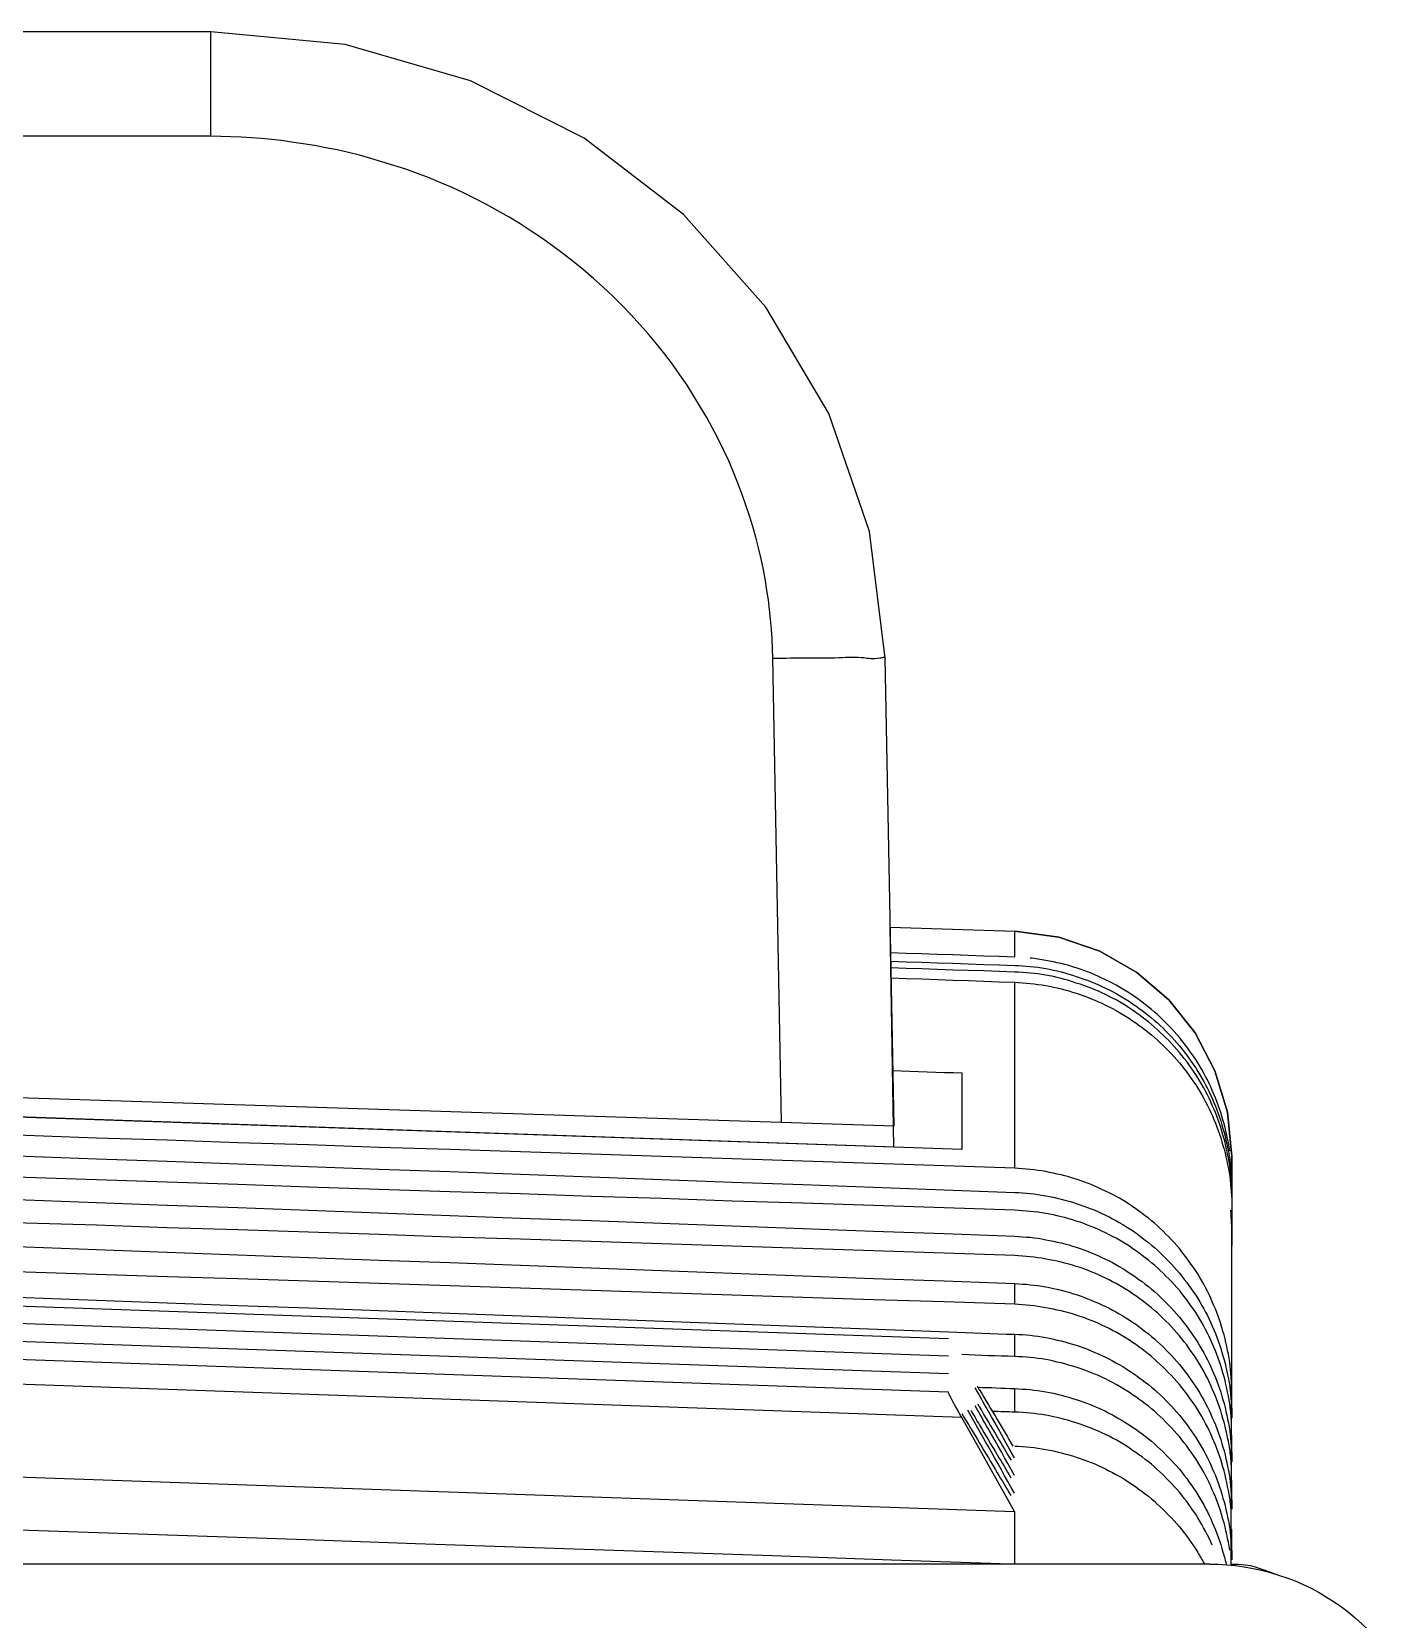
# Model space of a CAD drawing. Header units: metres. Extents: x 0 to 595, y 0 to 842.
# Drawn here: x 222.91 to 236.61, y 739.75 to 755.75 of the extents above; entities that cross this region are included whole.
import ezdxf

# ---------------------------------------------------------------- set-up
doc = ezdxf.new("R2010")
doc.units = ezdxf.units.M
doc.layers.add('SCHEMATICS', color=7, linetype='Continuous')

msp = doc.modelspace()

# ---------------------------------------------------------------- linework, layer by layer
at = {"layer": 'SCHEMATICS', "color": 7}
for p, q in [((224.712, 755.753), (220.812, 755.753)), ((224.712, 755.753), (220.812, 755.753)), ((224.712, 754.699), (224.712, 755.753)), ((224.712, 754.699), (220.812, 754.699)), ((230.465, 744.757), (230.379, 749.437)), ((231.6, 744.722), (231.511, 749.437)), ((231.6, 744.722), (231.511, 749.437)), ((231.599, 744.51), (231.56, 746.726)), ((231.56, 746.726), (232.817, 746.683)), ((231.56, 746.726), (232.817, 746.683)), ((232.817, 746.424), (232.817, 746.683)), ((232.817, 744.294), (232.817, 746.169)), ((213.932, 745.294), (231.6, 744.722)), ((232.283, 745.255), (232.283, 744.484)), ((232.283, 744.484), (213.543, 745.13)), ((213.931, 745.116), (231.599, 744.51)), ((235.005, 744.414), (235.005, 744.155)), ((235.005, 744.155), (235.005, 744.414)), ((235.005, 744.155), (234.996, 740.303)), ((235.005, 741.778), (235.005, 743.838)), ((232.148, 742.575), (214.184, 743.203)), ((232.148, 742.4), (214.184, 743.028)), ((232.817, 742.923), (232.817, 743.132)), ((232.148, 742.22), (214.184, 742.847)), ((232.148, 742.038), (214.184, 742.666)), ((232.817, 742.395), (232.817, 742.621)), ((232.282, 741.781), (214.054, 742.421)), ((232.817, 741.836), (232.817, 742.072)), ((232.815, 740.834), (232.282, 741.781)), ((235.005, 741.333), (235.005, 741.602)), ((213.54, 741.505), (232.815, 740.834)), ((235.005, 740.856), (235.005, 741.148)), ((232.817, 740.303), (232.817, 740.834)), ((235.005, 740.345), (235.005, 740.656)), ((234.779, 740.303), (211.422, 740.303))]:
    msp.add_line(p, q, dxfattribs=at)
for points in [[(231.511, 749.437), (231.353, 750.715), (230.943, 751.903), (230.309, 752.976), (229.478, 753.909), (228.476, 754.679), (227.33, 755.259), (226.066, 755.625), (224.712, 755.753)], [(231.511, 749.437), (231.353, 750.715), (230.943, 751.903), (230.309, 752.976), (229.478, 753.909), (228.476, 754.679), (227.33, 755.259), (226.066, 755.625), (224.712, 755.753)], [(225.527, 754.641), (225.425, 754.655), (225.324, 754.667), (225.222, 754.676), (225.12, 754.685), (225.018, 754.691), (224.916, 754.695), (224.814, 754.698), (224.712, 754.699)], [(226.437, 754.443), (226.325, 754.476), (226.212, 754.507), (226.099, 754.535), (225.986, 754.561), (225.872, 754.584), (225.758, 754.605), (225.643, 754.624), (225.527, 754.641)], [(227.374, 754.072), (227.261, 754.128), (227.146, 754.181), (227.03, 754.231), (226.913, 754.279), (226.795, 754.324), (226.677, 754.366), (226.557, 754.406), (226.437, 754.443)], [(228.262, 753.517), (228.157, 753.595), (228.051, 753.671), (227.942, 753.744), (227.832, 753.815), (227.72, 753.883), (227.606, 753.949), (227.491, 754.012), (227.374, 754.072)], [(229.039, 752.801), (228.95, 752.898), (228.859, 752.993), (228.765, 753.086), (228.669, 753.177), (228.571, 753.265), (228.47, 753.351), (228.367, 753.435), (228.262, 753.517)], [(229.65, 751.969), (229.583, 752.079), (229.513, 752.188), (229.441, 752.295), (229.366, 752.4), (229.288, 752.503), (229.208, 752.604), (229.125, 752.704), (229.039, 752.801)], [(230.07, 751.087), (230.027, 751.201), (229.981, 751.314), (229.933, 751.426), (229.882, 751.537), (229.828, 751.647), (229.771, 751.755), (229.712, 751.863), (229.65, 751.969)], [(230.303, 750.218), (230.283, 750.328), (230.259, 750.438), (230.234, 750.548), (230.206, 750.657), (230.175, 750.765), (230.142, 750.873), (230.107, 750.98), (230.07, 751.087)], [(230.379, 749.437), (230.376, 749.535), (230.372, 749.633), (230.365, 749.731), (230.356, 749.829), (230.346, 749.927), (230.333, 750.024), (230.319, 750.121), (230.303, 750.218)], [(230.379, 749.437), (230.423, 749.437), (230.467, 749.438), (230.511, 749.438), (230.555, 749.439), (230.599, 749.44), (230.643, 749.44), (230.686, 749.441), (230.729, 749.441)], [(230.729, 749.441), (230.768, 749.441), (230.807, 749.441), (230.846, 749.441), (230.886, 749.441), (230.925, 749.442), (230.964, 749.442), (231.004, 749.442), (231.045, 749.443)], [(231.045, 749.443), (231.077, 749.444), (231.11, 749.446), (231.143, 749.447), (231.175, 749.448), (231.207, 749.448), (231.237, 749.447), (231.267, 749.445), (231.295, 749.443)], [(231.295, 749.443), (231.313, 749.441), (231.33, 749.438), (231.348, 749.436), (231.366, 749.434), (231.385, 749.433), (231.407, 749.434), (231.43, 749.436), (231.457, 749.441)], [(231.457, 749.441), (231.467, 749.442), (231.476, 749.444), (231.485, 749.445), (231.493, 749.446), (231.501, 749.446), (231.506, 749.444), (231.51, 749.442), (231.511, 749.437)], [(232.817, 746.683), (233.262, 746.623), (233.674, 746.482), (234.046, 746.269), (234.369, 745.991), (234.635, 745.658), (234.835, 745.278), (234.961, 744.861), (235.005, 744.414)], [(235.005, 744.414), (234.961, 744.861), (234.835, 745.278), (234.635, 745.658), (234.369, 745.991), (234.046, 746.269), (233.674, 746.482), (233.262, 746.623), (232.817, 746.683)], [(232.817, 746.424), (232.661, 746.429), (232.504, 746.434), (232.348, 746.44), (232.191, 746.445), (232.034, 746.45), (231.877, 746.456), (231.721, 746.461), (231.564, 746.466)], [(231.566, 746.382), (231.722, 746.377), (231.878, 746.372), (232.035, 746.367), (232.191, 746.361), (232.348, 746.356), (232.504, 746.35), (232.661, 746.345), (232.817, 746.339)], [(233.129, 746.389), (233.109, 746.393), (233.09, 746.396), (233.07, 746.4), (233.051, 746.403), (233.031, 746.406), (233.012, 746.409), (232.992, 746.411), (232.973, 746.412)], [(233.437, 746.314), (233.399, 746.326), (233.361, 746.338), (233.323, 746.348), (233.285, 746.358), (233.246, 746.367), (233.207, 746.375), (233.168, 746.383), (233.129, 746.389)], [(232.817, 746.271), (232.661, 746.277), (232.505, 746.283), (232.348, 746.288), (232.192, 746.293), (232.036, 746.298), (231.88, 746.304), (231.723, 746.309), (231.566, 746.314)], [(231.569, 746.213), (231.725, 746.208), (231.881, 746.203), (232.037, 746.197), (232.193, 746.192), (232.349, 746.187), (232.505, 746.181), (232.661, 746.175), (232.817, 746.169)], [(232.817, 746.339), (232.856, 746.338), (232.895, 746.335), (232.934, 746.333), (232.973, 746.329), (233.012, 746.325), (233.051, 746.32), (233.09, 746.314), (233.129, 746.308)], [(233.129, 746.242), (233.09, 746.248), (233.051, 746.253), (233.012, 746.258), (232.973, 746.262), (232.934, 746.265), (232.895, 746.268), (232.856, 746.27), (232.817, 746.271)], [(233.129, 746.308), (233.168, 746.3), (233.207, 746.292), (233.246, 746.283), (233.285, 746.273), (233.323, 746.263), (233.361, 746.252), (233.399, 746.241), (233.437, 746.228)], [(233.437, 746.162), (233.399, 746.174), (233.361, 746.186), (233.323, 746.197), (233.285, 746.207), (233.246, 746.217), (233.207, 746.226), (233.168, 746.234), (233.129, 746.242)], [(233.732, 746.195), (233.696, 746.212), (233.66, 746.229), (233.623, 746.245), (233.587, 746.26), (233.55, 746.274), (233.513, 746.288), (233.475, 746.301), (233.437, 746.314)], [(233.437, 746.228), (233.475, 746.215), (233.513, 746.202), (233.55, 746.189), (233.587, 746.175), (233.623, 746.16), (233.66, 746.144), (233.696, 746.128), (233.732, 746.111)], [(232.817, 746.169), (232.856, 746.167), (232.895, 746.164), (232.934, 746.161), (232.973, 746.157), (233.012, 746.152), (233.051, 746.148), (233.09, 746.142), (233.129, 746.137)], [(233.129, 746.137), (233.168, 746.129), (233.207, 746.121), (233.246, 746.112), (233.285, 746.103), (233.323, 746.093), (233.361, 746.082), (233.399, 746.071), (233.437, 746.06)], [(233.732, 746.045), (233.696, 746.062), (233.66, 746.078), (233.623, 746.094), (233.587, 746.109), (233.55, 746.123), (233.513, 746.137), (233.475, 746.15), (233.437, 746.162)], [(233.437, 746.06), (233.475, 746.047), (233.513, 746.033), (233.55, 746.019), (233.587, 746.004), (233.623, 745.989), (233.66, 745.973), (233.696, 745.957), (233.732, 745.94)], [(234.005, 746.038), (233.972, 746.06), (233.939, 746.081), (233.906, 746.101), (233.872, 746.121), (233.838, 746.14), (233.803, 746.159), (233.768, 746.177), (233.732, 746.195)], [(233.732, 746.111), (233.768, 746.093), (233.803, 746.075), (233.838, 746.056), (233.872, 746.037), (233.905, 746.017), (233.939, 745.996), (233.972, 745.975), (234.004, 745.953)], [(234.005, 745.887), (233.972, 745.909), (233.939, 745.931), (233.906, 745.951), (233.872, 745.971), (233.838, 745.991), (233.803, 746.009), (233.768, 746.027), (233.732, 746.045)], [(233.732, 745.94), (233.768, 745.922), (233.803, 745.904), (233.838, 745.885), (233.872, 745.866), (233.905, 745.846), (233.939, 745.825), (233.972, 745.803), (234.004, 745.781)], [(234.004, 745.953), (234.037, 745.931), (234.069, 745.908), (234.101, 745.884), (234.133, 745.86), (234.164, 745.835), (234.195, 745.811), (234.226, 745.785), (234.256, 745.76)], [(234.256, 745.843), (234.226, 745.869), (234.195, 745.895), (234.164, 745.92), (234.133, 745.945), (234.102, 745.969), (234.07, 745.992), (234.037, 746.015), (234.005, 746.038)], [(234.256, 745.69), (234.226, 745.717), (234.195, 745.743), (234.164, 745.769), (234.133, 745.794), (234.102, 745.818), (234.07, 745.842), (234.037, 745.865), (234.005, 745.887)], [(234.004, 745.781), (234.037, 745.759), (234.069, 745.737), (234.101, 745.713), (234.133, 745.689), (234.164, 745.664), (234.195, 745.638), (234.226, 745.612), (234.256, 745.585)], [(234.476, 745.614), (234.45, 745.644), (234.423, 745.673), (234.396, 745.702), (234.369, 745.731), (234.341, 745.76), (234.313, 745.788), (234.284, 745.816), (234.256, 745.843)], [(234.256, 745.76), (234.284, 745.733), (234.313, 745.705), (234.341, 745.676), (234.369, 745.647), (234.396, 745.618), (234.423, 745.588), (234.45, 745.559), (234.476, 745.53)], [(234.476, 745.46), (234.45, 745.491), (234.423, 745.522), (234.396, 745.552), (234.369, 745.581), (234.341, 745.609), (234.313, 745.636), (234.284, 745.664), (234.256, 745.69)], [(234.256, 745.585), (234.284, 745.559), (234.313, 745.532), (234.341, 745.504), (234.369, 745.476), (234.396, 745.447), (234.423, 745.417), (234.45, 745.387), (234.476, 745.356)], [(234.662, 745.356), (234.641, 745.39), (234.619, 745.423), (234.596, 745.456), (234.573, 745.488), (234.55, 745.52), (234.525, 745.552), (234.501, 745.583), (234.476, 745.614)], [(234.476, 745.53), (234.501, 745.498), (234.525, 745.467), (234.55, 745.435), (234.573, 745.403), (234.596, 745.37), (234.619, 745.338), (234.641, 745.305), (234.662, 745.271)], [(234.662, 745.205), (234.641, 745.24), (234.619, 745.273), (234.596, 745.306), (234.573, 745.339), (234.55, 745.37), (234.525, 745.401), (234.501, 745.431), (234.476, 745.46)], [(231.584, 745.279), (231.672, 745.276), (231.76, 745.273), (231.847, 745.27), (231.935, 745.267), (232.022, 745.264), (232.109, 745.261), (232.196, 745.258), (232.283, 745.255)], [(234.476, 745.356), (234.501, 745.326), (234.525, 745.295), (234.55, 745.264), (234.573, 745.232), (234.596, 745.2), (234.619, 745.167), (234.641, 745.134), (234.662, 745.101)], [(234.808, 745.078), (234.793, 745.114), (234.776, 745.149), (234.759, 745.185), (234.741, 745.22), (234.722, 745.254), (234.702, 745.289), (234.682, 745.322), (234.662, 745.356)], [(234.662, 745.271), (234.682, 745.237), (234.702, 745.203), (234.722, 745.169), (234.741, 745.134), (234.759, 745.099), (234.776, 745.064), (234.793, 745.028), (234.809, 744.992)], [(234.808, 744.928), (234.793, 744.964), (234.776, 745), (234.759, 745.035), (234.741, 745.07), (234.722, 745.104), (234.702, 745.138), (234.682, 745.172), (234.662, 745.205)], [(234.662, 745.101), (234.682, 745.067), (234.702, 745.033), (234.722, 744.998), (234.741, 744.963), (234.759, 744.928), (234.776, 744.893), (234.793, 744.857), (234.809, 744.822)], [(234.916, 744.782), (234.905, 744.819), (234.894, 744.857), (234.881, 744.894), (234.868, 744.931), (234.854, 744.968), (234.839, 745.005), (234.824, 745.042), (234.808, 745.078)], [(234.916, 744.63), (234.905, 744.668), (234.894, 744.706), (234.881, 744.744), (234.868, 744.781), (234.854, 744.818), (234.839, 744.855), (234.824, 744.892), (234.808, 744.928)], [(234.809, 744.992), (234.825, 744.956), (234.84, 744.919), (234.854, 744.883), (234.868, 744.846), (234.881, 744.808), (234.894, 744.771), (234.905, 744.732), (234.916, 744.694)], [(234.809, 744.822), (234.825, 744.786), (234.84, 744.749), (234.854, 744.712), (234.868, 744.675), (234.881, 744.637), (234.894, 744.6), (234.905, 744.562), (234.916, 744.525)], [(234.984, 744.471), (234.978, 744.51), (234.971, 744.549), (234.963, 744.588), (234.955, 744.627), (234.946, 744.666), (234.937, 744.705), (234.927, 744.743), (234.916, 744.782)], [(227.123, 744.482), (226.41, 744.505), (225.698, 744.529), (224.985, 744.552), (224.273, 744.576), (223.561, 744.599), (222.849, 744.623), (222.137, 744.647), (221.425, 744.671)], [(234.916, 744.694), (234.927, 744.656), (234.937, 744.618), (234.946, 744.579), (234.955, 744.541), (234.963, 744.502), (234.971, 744.463), (234.978, 744.424), (234.984, 744.385)], [(234.984, 744.319), (234.978, 744.358), (234.971, 744.398), (234.963, 744.437), (234.955, 744.476), (234.946, 744.515), (234.937, 744.554), (234.927, 744.592), (234.916, 744.63)], [(221.425, 744.469), (222.137, 744.443), (222.849, 744.416), (223.561, 744.39), (224.273, 744.364), (224.985, 744.338), (225.698, 744.312), (226.41, 744.286), (227.123, 744.26)], [(232.817, 744.294), (232.105, 744.317), (231.393, 744.341), (230.681, 744.364), (229.969, 744.388), (229.257, 744.412), (228.546, 744.435), (227.834, 744.459), (227.123, 744.482)], [(234.916, 744.525), (234.927, 744.486), (234.937, 744.447), (234.946, 744.408), (234.955, 744.369), (234.963, 744.33), (234.971, 744.29), (234.978, 744.251), (234.984, 744.212)], [(233.129, 744.26), (233.09, 744.267), (233.051, 744.272), (233.012, 744.277), (232.973, 744.282), (232.934, 744.285), (232.895, 744.288), (232.856, 744.291), (232.817, 744.294)], [(234.984, 744.385), (234.989, 744.345), (234.993, 744.306), (234.996, 744.266), (234.999, 744.227), (235.002, 744.187), (235.004, 744.148), (235.005, 744.108), (235.005, 744.069)], [(235.004, 744.069), (235.003, 744.101), (235.002, 744.132), (235, 744.164), (234.998, 744.195), (234.995, 744.226), (234.992, 744.257), (234.988, 744.288), (234.984, 744.319)], [(227.123, 744.058), (226.41, 744.081), (225.698, 744.105), (224.985, 744.129), (224.273, 744.153), (223.561, 744.176), (222.849, 744.2), (222.137, 744.224), (221.425, 744.247)], [(227.123, 744.26), (227.834, 744.233), (228.546, 744.207), (229.257, 744.181), (229.969, 744.155), (230.681, 744.129), (231.393, 744.103), (232.105, 744.077), (232.817, 744.051)], [(233.437, 744.183), (233.399, 744.195), (233.361, 744.206), (233.323, 744.217), (233.285, 744.227), (233.246, 744.236), (233.207, 744.245), (233.168, 744.253), (233.129, 744.26)], [(233.732, 744.064), (233.696, 744.081), (233.66, 744.098), (233.623, 744.114), (233.587, 744.13), (233.55, 744.144), (233.513, 744.158), (233.475, 744.171), (233.437, 744.183)], [(234.984, 744.212), (234.989, 744.174), (234.993, 744.135), (234.996, 744.096), (234.999, 744.057), (235.002, 744.018), (235.004, 743.979), (235.005, 743.939), (235.005, 743.899)], [(221.425, 744.027), (222.137, 744.001), (222.849, 743.975), (223.561, 743.949), (224.273, 743.923), (224.985, 743.897), (225.698, 743.871), (226.41, 743.845), (227.123, 743.819)], [(232.817, 743.87), (232.105, 743.894), (231.393, 743.917), (230.681, 743.941), (229.969, 743.964), (229.257, 743.988), (228.546, 744.011), (227.834, 744.035), (227.123, 744.058)], [(232.817, 744.051), (232.856, 744.05), (232.895, 744.048), (232.934, 744.044), (232.973, 744.04), (233.012, 744.036), (233.051, 744.03), (233.09, 744.024), (233.129, 744.017)], [(233.129, 744.017), (233.168, 744.01), (233.207, 744.002), (233.246, 743.993), (233.285, 743.984), (233.323, 743.974), (233.361, 743.963), (233.399, 743.951), (233.437, 743.939)], [(234.004, 743.908), (233.972, 743.93), (233.939, 743.951), (233.905, 743.971), (233.872, 743.991), (233.838, 744.01), (233.803, 744.029), (233.768, 744.047), (233.732, 744.064)], [(227.123, 743.819), (227.834, 743.792), (228.546, 743.766), (229.257, 743.74), (229.969, 743.714), (230.681, 743.687), (231.393, 743.661), (232.105, 743.635), (232.817, 743.608)], [(233.129, 743.838), (233.09, 743.844), (233.051, 743.85), (233.012, 743.855), (232.973, 743.859), (232.934, 743.863), (232.895, 743.866), (232.856, 743.868), (232.817, 743.87)], [(233.437, 743.762), (233.399, 743.774), (233.361, 743.785), (233.323, 743.796), (233.285, 743.805), (233.246, 743.814), (233.207, 743.823), (233.168, 743.831), (233.129, 743.838)], [(233.437, 743.939), (233.475, 743.926), (233.513, 743.913), (233.55, 743.899), (233.587, 743.885), (233.623, 743.87), (233.66, 743.854), (233.696, 743.838), (233.732, 743.821)], [(233.732, 743.821), (233.767, 743.803), (233.802, 743.785), (233.836, 743.766), (233.871, 743.747), (233.905, 743.727), (233.938, 743.707), (233.971, 743.686), (234.004, 743.665)], [(234.256, 743.714), (234.226, 743.74), (234.195, 743.765), (234.164, 743.79), (234.133, 743.815), (234.101, 743.839), (234.069, 743.862), (234.037, 743.885), (234.004, 743.908)], [(235.003, 743.752), (235.002, 743.767), (235.001, 743.782), (235, 743.797), (234.999, 743.813), (234.998, 743.828), (234.997, 743.843), (234.996, 743.858), (234.995, 743.873)], [(227.123, 743.601), (226.41, 743.625), (225.698, 743.649), (224.985, 743.672), (224.273, 743.695), (223.561, 743.719), (222.849, 743.742), (222.137, 743.765), (221.425, 743.789)], [(233.732, 743.642), (233.696, 743.66), (233.66, 743.676), (233.623, 743.692), (233.587, 743.707), (233.55, 743.722), (233.513, 743.736), (233.475, 743.749), (233.437, 743.762)], [(234.004, 743.486), (233.972, 743.508), (233.939, 743.529), (233.905, 743.549), (233.872, 743.569), (233.838, 743.588), (233.803, 743.606), (233.768, 743.624), (233.732, 743.642)], [(234.004, 743.665), (234.037, 743.642), (234.069, 743.618), (234.101, 743.594), (234.133, 743.57), (234.164, 743.545), (234.195, 743.52), (234.226, 743.494), (234.256, 743.468)], [(234.476, 743.484), (234.45, 743.514), (234.423, 743.544), (234.396, 743.573), (234.369, 743.602), (234.341, 743.631), (234.313, 743.659), (234.284, 743.687), (234.256, 743.714)], [(235.005, 743.635), (235.005, 743.65), (235.005, 743.664), (235.005, 743.679), (235.004, 743.694), (235.004, 743.709), (235.004, 743.723), (235.003, 743.738), (235.003, 743.752)], [(221.425, 743.554), (222.137, 743.527), (222.849, 743.501), (223.561, 743.474), (224.273, 743.448), (224.985, 743.422), (225.698, 743.395), (226.41, 743.369), (227.123, 743.343)], [(232.817, 743.413), (232.105, 743.437), (231.393, 743.46), (230.681, 743.484), (229.969, 743.507), (229.257, 743.531), (228.546, 743.554), (227.834, 743.578), (227.123, 743.601)], [(232.817, 743.608), (232.856, 743.607), (232.895, 743.604), (232.934, 743.601), (232.973, 743.598), (233.012, 743.593), (233.051, 743.588), (233.09, 743.581), (233.129, 743.574)], [(233.129, 743.574), (233.168, 743.567), (233.207, 743.559), (233.246, 743.55), (233.284, 743.541), (233.323, 743.531), (233.361, 743.521), (233.399, 743.51), (233.437, 743.498)], [(233.437, 743.498), (233.475, 743.485), (233.513, 743.471), (233.55, 743.457), (233.587, 743.442), (233.623, 743.427), (233.66, 743.411), (233.696, 743.395), (233.732, 743.378)], [(234.256, 743.29), (234.226, 743.316), (234.195, 743.342), (234.164, 743.367), (234.133, 743.392), (234.101, 743.416), (234.069, 743.44), (234.037, 743.463), (234.004, 743.486)], [(234.662, 743.228), (234.641, 743.261), (234.619, 743.293), (234.596, 743.325), (234.573, 743.358), (234.55, 743.389), (234.525, 743.421), (234.501, 743.453), (234.476, 743.484)], [(227.123, 743.343), (227.834, 743.317), (228.546, 743.291), (229.257, 743.264), (229.969, 743.238), (230.681, 743.211), (231.393, 743.184), (232.105, 743.158), (232.817, 743.132)], [(233.129, 743.378), (233.09, 743.386), (233.051, 743.392), (233.012, 743.397), (232.973, 743.402), (232.934, 743.406), (232.895, 743.409), (232.856, 743.411), (232.817, 743.413)], [(233.437, 743.304), (233.399, 743.316), (233.361, 743.327), (233.323, 743.337), (233.285, 743.347), (233.246, 743.356), (233.207, 743.364), (233.168, 743.371), (233.129, 743.378)], [(233.732, 743.378), (233.767, 743.361), (233.802, 743.343), (233.836, 743.324), (233.871, 743.305), (233.905, 743.284), (233.938, 743.263), (233.971, 743.241), (234.004, 743.218)], [(234.256, 743.468), (234.284, 743.44), (234.313, 743.412), (234.341, 743.384), (234.369, 743.355), (234.396, 743.326), (234.423, 743.297), (234.45, 743.267), (234.476, 743.237)], [(227.123, 743.11), (226.41, 743.132), (225.698, 743.155), (224.985, 743.178), (224.273, 743.201), (223.561, 743.224), (222.849, 743.248), (222.137, 743.271), (221.425, 743.295)], [(233.732, 743.185), (233.696, 743.202), (233.66, 743.219), (233.623, 743.235), (233.587, 743.251), (233.55, 743.266), (233.513, 743.279), (233.475, 743.292), (233.437, 743.304)], [(234.004, 743.029), (233.972, 743.051), (233.939, 743.072), (233.905, 743.092), (233.872, 743.112), (233.838, 743.131), (233.803, 743.15), (233.768, 743.168), (233.732, 743.185)], [(234.004, 743.218), (234.037, 743.196), (234.069, 743.174), (234.101, 743.151), (234.133, 743.126), (234.164, 743.102), (234.195, 743.076), (234.226, 743.051), (234.256, 743.025)], [(234.476, 743.064), (234.45, 743.093), (234.423, 743.122), (234.396, 743.151), (234.369, 743.179), (234.341, 743.207), (234.313, 743.235), (234.284, 743.263), (234.256, 743.29)], [(234.476, 743.237), (234.501, 743.206), (234.525, 743.174), (234.55, 743.143), (234.573, 743.111), (234.596, 743.079), (234.619, 743.046), (234.641, 743.013), (234.662, 742.98)], [(234.808, 742.948), (234.793, 742.984), (234.776, 743.02), (234.759, 743.055), (234.741, 743.091), (234.722, 743.126), (234.702, 743.16), (234.682, 743.194), (234.662, 743.228)], [(221.425, 743.042), (222.137, 743.016), (222.849, 742.991), (223.561, 742.964), (224.273, 742.938), (224.985, 742.912), (225.698, 742.886), (226.41, 742.859), (227.123, 742.833)], [(232.817, 742.923), (232.105, 742.946), (231.393, 742.969), (230.681, 742.992), (229.969, 743.016), (229.257, 743.039), (228.546, 743.063), (227.834, 743.086), (227.123, 743.11)], [(232.817, 743.132), (232.856, 743.13), (232.895, 743.127), (232.934, 743.124), (232.973, 743.12), (233.012, 743.116), (233.051, 743.111), (233.09, 743.105), (233.129, 743.098)], [(233.129, 743.098), (233.168, 743.091), (233.207, 743.083), (233.246, 743.074), (233.284, 743.065), (233.323, 743.055), (233.361, 743.044), (233.399, 743.033), (233.437, 743.021)], [(233.437, 743.021), (233.475, 743.008), (233.513, 742.994), (233.55, 742.979), (233.587, 742.964), (233.623, 742.949), (233.66, 742.933), (233.696, 742.917), (233.732, 742.9)], [(234.256, 742.835), (234.226, 742.861), (234.195, 742.887), (234.164, 742.912), (234.133, 742.937), (234.101, 742.961), (234.069, 742.985), (234.037, 743.007), (234.004, 743.029)], [(234.256, 743.025), (234.284, 742.997), (234.313, 742.969), (234.341, 742.941), (234.369, 742.912), (234.396, 742.883), (234.423, 742.853), (234.45, 742.823), (234.476, 742.792)], [(234.662, 742.806), (234.641, 742.839), (234.619, 742.872), (234.596, 742.905), (234.573, 742.937), (234.55, 742.969), (234.525, 743.001), (234.501, 743.032), (234.476, 743.064)], [(233.129, 742.888), (233.09, 742.894), (233.051, 742.9), (233.012, 742.906), (232.973, 742.91), (232.934, 742.914), (232.895, 742.918), (232.856, 742.921), (232.817, 742.923)], [(233.437, 742.813), (233.399, 742.825), (233.361, 742.837), (233.323, 742.847), (233.285, 742.857), (233.246, 742.865), (233.207, 742.873), (233.168, 742.881), (233.129, 742.888)], [(233.732, 742.9), (233.767, 742.883), (233.802, 742.865), (233.836, 742.846), (233.871, 742.827), (233.905, 742.807), (233.938, 742.786), (233.971, 742.765), (234.004, 742.744)], [(234.662, 742.98), (234.682, 742.946), (234.702, 742.912), (234.722, 742.878), (234.741, 742.843), (234.759, 742.808), (234.776, 742.773), (234.793, 742.737), (234.808, 742.701)], [(234.916, 742.652), (234.905, 742.69), (234.894, 742.727), (234.881, 742.765), (234.868, 742.802), (234.854, 742.839), (234.839, 742.876), (234.824, 742.912), (234.808, 742.948)], [(227.123, 742.833), (227.751, 742.81), (228.379, 742.786), (229.007, 742.763), (229.635, 742.74), (230.263, 742.716), (230.892, 742.693), (231.52, 742.669), (232.149, 742.646)], [(233.732, 742.695), (233.696, 742.712), (233.66, 742.729), (233.623, 742.745), (233.587, 742.76), (233.55, 742.774), (233.513, 742.788), (233.475, 742.801), (233.437, 742.813)], [(234.004, 742.539), (233.972, 742.56), (233.939, 742.581), (233.905, 742.602), (233.872, 742.622), (233.838, 742.641), (233.803, 742.66), (233.768, 742.678), (233.732, 742.695)], [(234.004, 742.744), (234.037, 742.721), (234.069, 742.697), (234.101, 742.673), (234.133, 742.649), (234.164, 742.624), (234.194, 742.599), (234.224, 742.574), (234.254, 742.548)], [(234.476, 742.605), (234.45, 742.636), (234.423, 742.666), (234.396, 742.695), (234.369, 742.724), (234.341, 742.753), (234.313, 742.781), (234.284, 742.808), (234.256, 742.835)], [(234.476, 742.792), (234.501, 742.762), (234.525, 742.731), (234.55, 742.699), (234.573, 742.667), (234.596, 742.635), (234.619, 742.602), (234.641, 742.569), (234.662, 742.536)], [(234.808, 742.526), (234.793, 742.562), (234.776, 742.598), (234.759, 742.633), (234.741, 742.669), (234.722, 742.703), (234.702, 742.738), (234.682, 742.772), (234.662, 742.806)], [(234.808, 742.701), (234.824, 742.664), (234.839, 742.627), (234.854, 742.59), (234.868, 742.553), (234.881, 742.516), (234.894, 742.478), (234.905, 742.44), (234.916, 742.402)], [(232.149, 742.646), (232.233, 742.643), (232.317, 742.639), (232.4, 742.636), (232.484, 742.632), (232.567, 742.629), (232.65, 742.626), (232.734, 742.623), (232.817, 742.621)], [(232.817, 742.621), (232.856, 742.619), (232.895, 742.617), (232.934, 742.613), (232.973, 742.61), (233.012, 742.605), (233.051, 742.6), (233.09, 742.595), (233.129, 742.589)], [(233.129, 742.589), (233.168, 742.58), (233.207, 742.571), (233.246, 742.562), (233.284, 742.553), (233.323, 742.543), (233.361, 742.532), (233.399, 742.521), (233.437, 742.509)], [(234.254, 742.344), (234.224, 742.37), (234.194, 742.396), (234.164, 742.421), (234.133, 742.445), (234.101, 742.469), (234.069, 742.493), (234.037, 742.516), (234.004, 742.539)], [(234.254, 742.548), (234.283, 742.521), (234.312, 742.493), (234.34, 742.465), (234.368, 742.436), (234.396, 742.407), (234.423, 742.377), (234.45, 742.347), (234.476, 742.317)], [(234.662, 742.349), (234.641, 742.382), (234.619, 742.415), (234.596, 742.448), (234.573, 742.481), (234.55, 742.513), (234.525, 742.544), (234.501, 742.575), (234.476, 742.605)], [(234.662, 742.536), (234.682, 742.502), (234.702, 742.468), (234.722, 742.433), (234.741, 742.398), (234.759, 742.363), (234.776, 742.328), (234.793, 742.293), (234.808, 742.257)], [(234.916, 742.231), (234.905, 742.268), (234.894, 742.306), (234.881, 742.343), (234.868, 742.38), (234.854, 742.417), (234.839, 742.454), (234.824, 742.49), (234.808, 742.526)], [(234.984, 742.339), (234.978, 742.379), (234.971, 742.419), (234.963, 742.458), (234.955, 742.497), (234.946, 742.536), (234.937, 742.575), (234.927, 742.613), (234.916, 742.652)], [(232.817, 742.395), (232.75, 742.398), (232.684, 742.4), (232.617, 742.402), (232.551, 742.404), (232.484, 742.407), (232.418, 742.409), (232.351, 742.412), (232.285, 742.415)], [(233.129, 742.365), (233.09, 742.371), (233.051, 742.377), (233.012, 742.382), (232.973, 742.386), (232.934, 742.39), (232.895, 742.392), (232.856, 742.394), (232.817, 742.395)], [(233.437, 742.288), (233.399, 742.299), (233.361, 742.31), (233.323, 742.321), (233.285, 742.331), (233.246, 742.34), (233.207, 742.349), (233.168, 742.358), (233.129, 742.365)], [(233.437, 742.509), (233.475, 742.496), (233.513, 742.483), (233.55, 742.469), (233.587, 742.454), (233.623, 742.438), (233.659, 742.423), (233.695, 742.406), (233.73, 742.389)], [(233.73, 742.389), (233.766, 742.371), (233.801, 742.353), (233.836, 742.334), (233.87, 742.315), (233.905, 742.295), (233.938, 742.274), (233.971, 742.253), (234.004, 742.231)], [(234.916, 742.402), (234.927, 742.363), (234.937, 742.325), (234.946, 742.287), (234.955, 742.248), (234.963, 742.21), (234.971, 742.171), (234.978, 742.132), (234.984, 742.092)], [(233.732, 742.17), (233.696, 742.187), (233.66, 742.203), (233.623, 742.218), (233.587, 742.233), (233.55, 742.248), (233.513, 742.262), (233.475, 742.275), (233.437, 742.288)], [(234.004, 742.231), (234.037, 742.209), (234.069, 742.185), (234.101, 742.162), (234.133, 742.138), (234.164, 742.113), (234.194, 742.088), (234.224, 742.063), (234.254, 742.038)], [(234.476, 742.114), (234.45, 742.144), (234.423, 742.174), (234.396, 742.204), (234.368, 742.233), (234.34, 742.261), (234.312, 742.29), (234.283, 742.317), (234.254, 742.344)], [(234.476, 742.317), (234.501, 742.286), (234.525, 742.254), (234.55, 742.222), (234.573, 742.19), (234.596, 742.158), (234.619, 742.125), (234.641, 742.092), (234.662, 742.059)], [(234.808, 742.069), (234.793, 742.105), (234.776, 742.141), (234.759, 742.177), (234.741, 742.212), (234.722, 742.247), (234.702, 742.282), (234.682, 742.316), (234.662, 742.349)], [(234.808, 742.257), (234.824, 742.221), (234.839, 742.185), (234.854, 742.148), (234.868, 742.11), (234.881, 742.073), (234.894, 742.035), (234.905, 741.997), (234.916, 741.959)], [(234.984, 741.917), (234.978, 741.957), (234.971, 741.996), (234.963, 742.036), (234.955, 742.075), (234.946, 742.114), (234.937, 742.153), (234.927, 742.192), (234.916, 742.231)], [(235.005, 742.027), (235.005, 742.067), (235.004, 742.106), (235.002, 742.146), (234.999, 742.185), (234.996, 742.224), (234.993, 742.263), (234.989, 742.301), (234.984, 742.339)], [(232.153, 742.023), (232.152, 742.025), (232.15, 742.028), (232.149, 742.03), (232.148, 742.033), (232.148, 742.035), (232.147, 742.037), (232.147, 742.038), (232.148, 742.038)], [(232.549, 741.849), (232.533, 741.877), (232.516, 741.906), (232.5, 741.935), (232.484, 741.964), (232.467, 741.993), (232.451, 742.022), (232.434, 742.051), (232.418, 742.08)], [(232.44, 742.096), (232.442, 742.091), (232.444, 742.087), (232.447, 742.082), (232.45, 742.077), (232.453, 742.073), (232.456, 742.068), (232.459, 742.064), (232.462, 742.06)], [(232.445, 742.087), (232.492, 742.085), (232.538, 742.084), (232.585, 742.082), (232.631, 742.08), (232.678, 742.078), (232.724, 742.076), (232.771, 742.074), (232.817, 742.072)], [(232.462, 742.06), (232.484, 742.022), (232.506, 741.985), (232.528, 741.947), (232.551, 741.91), (232.573, 741.873), (232.595, 741.836), (232.618, 741.799), (232.64, 741.762)], [(232.817, 742.072), (232.856, 742.071), (232.895, 742.068), (232.934, 742.066), (232.973, 742.062), (233.012, 742.058), (233.051, 742.053), (233.09, 742.047), (233.129, 742.04)], [(233.129, 742.04), (233.168, 742.033), (233.207, 742.025), (233.246, 742.017), (233.284, 742.007), (233.323, 741.997), (233.361, 741.986), (233.399, 741.974), (233.437, 741.962)], [(234.004, 742.011), (233.972, 742.033), (233.939, 742.054), (233.905, 742.075), (233.872, 742.095), (233.838, 742.114), (233.803, 742.133), (233.768, 742.152), (233.732, 742.17)], [(234.254, 742.038), (234.283, 742.01), (234.312, 741.982), (234.34, 741.954), (234.368, 741.925), (234.396, 741.895), (234.423, 741.865), (234.45, 741.835), (234.476, 741.804)], [(234.662, 741.857), (234.641, 741.891), (234.619, 741.924), (234.596, 741.957), (234.573, 741.989), (234.55, 742.021), (234.525, 742.053), (234.501, 742.084), (234.476, 742.114)], [(234.662, 742.059), (234.682, 742.025), (234.702, 741.991), (234.722, 741.956), (234.741, 741.922), (234.759, 741.886), (234.776, 741.851), (234.793, 741.815), (234.808, 741.779)], [(234.916, 741.771), (234.905, 741.809), (234.894, 741.847), (234.881, 741.885), (234.868, 741.922), (234.854, 741.959), (234.839, 741.996), (234.824, 742.033), (234.808, 742.069)], [(234.984, 742.092), (234.989, 742.053), (234.993, 742.014), (234.996, 741.975), (234.999, 741.935), (235.002, 741.896), (235.004, 741.857), (235.005, 741.817), (235.005, 741.778)], [(232.17, 741.988), (232.168, 741.992), (232.166, 741.995), (232.164, 741.999), (232.162, 742.003), (232.16, 742.007), (232.158, 742.011), (232.156, 742.017), (232.153, 742.023)], [(232.195, 741.935), (232.192, 741.942), (232.189, 741.949), (232.185, 741.956), (232.182, 741.963), (232.178, 741.97), (232.175, 741.976), (232.172, 741.982), (232.17, 741.988)], [(232.236, 741.864), (232.231, 741.874), (232.226, 741.883), (232.221, 741.892), (232.216, 741.901), (232.211, 741.909), (232.206, 741.918), (232.201, 741.926), (232.195, 741.935)], [(232.549, 741.67), (232.533, 741.698), (232.516, 741.727), (232.5, 741.755), (232.484, 741.784), (232.468, 741.812), (232.452, 741.841), (232.435, 741.87), (232.419, 741.899)], [(232.443, 741.917), (232.445, 741.913), (232.448, 741.908), (232.45, 741.905), (232.453, 741.901), (232.455, 741.897), (232.457, 741.893), (232.46, 741.889), (232.462, 741.885)], [(232.462, 741.885), (232.484, 741.847), (232.506, 741.809), (232.528, 741.772), (232.551, 741.734), (232.573, 741.696), (232.595, 741.659), (232.618, 741.622), (232.64, 741.585)], [(233.437, 741.962), (233.475, 741.949), (233.513, 741.936), (233.55, 741.922), (233.587, 741.908), (233.623, 741.893), (233.659, 741.878), (233.695, 741.861), (233.73, 741.844)], [(234.254, 741.817), (234.224, 741.844), (234.194, 741.87), (234.164, 741.895), (234.133, 741.92), (234.101, 741.944), (234.069, 741.967), (234.037, 741.989), (234.004, 742.011)], [(234.916, 741.959), (234.927, 741.921), (234.937, 741.882), (234.946, 741.843), (234.955, 741.804), (234.963, 741.765), (234.971, 741.726), (234.978, 741.686), (234.984, 741.647)], [(235, 741.762), (234.999, 741.781), (234.997, 741.8), (234.995, 741.82), (234.994, 741.839), (234.991, 741.859), (234.989, 741.878), (234.987, 741.898), (234.984, 741.917)], [(232.282, 741.781), (232.276, 741.792), (232.27, 741.802), (232.265, 741.813), (232.259, 741.823), (232.253, 741.834), (232.248, 741.844), (232.242, 741.854), (232.236, 741.864)], [(232.283, 741.821), (232.305, 741.784), (232.327, 741.747), (232.35, 741.71), (232.372, 741.673), (232.395, 741.636), (232.417, 741.598), (232.44, 741.561), (232.462, 741.523)], [(232.549, 741.491), (232.523, 741.536), (232.497, 741.581), (232.471, 741.627), (232.446, 741.673), (232.42, 741.718), (232.395, 741.764), (232.369, 741.81), (232.344, 741.855)], [(232.374, 741.855), (232.385, 741.836), (232.395, 741.817), (232.406, 741.798), (232.417, 741.78), (232.427, 741.761), (232.439, 741.742), (232.45, 741.724), (232.462, 741.705)], [(232.815, 741.373), (232.782, 741.433), (232.748, 741.492), (232.715, 741.552), (232.682, 741.611), (232.648, 741.67), (232.615, 741.73), (232.582, 741.789), (232.549, 741.849)], [(232.817, 741.836), (232.789, 741.836), (232.761, 741.837), (232.732, 741.838), (232.704, 741.839), (232.676, 741.839), (232.647, 741.84), (232.619, 741.841), (232.591, 741.842)], [(232.64, 741.762), (232.66, 741.729), (232.68, 741.695), (232.7, 741.661), (232.719, 741.628), (232.739, 741.594), (232.758, 741.56), (232.778, 741.526), (232.797, 741.492)], [(233.129, 741.804), (233.09, 741.81), (233.051, 741.816), (233.012, 741.821), (232.973, 741.826), (232.934, 741.829), (232.895, 741.833), (232.856, 741.835), (232.817, 741.836)], [(233.437, 741.728), (233.399, 741.739), (233.361, 741.75), (233.323, 741.76), (233.285, 741.771), (233.246, 741.78), (233.207, 741.789), (233.168, 741.797), (233.129, 741.804)], [(233.732, 741.611), (233.696, 741.627), (233.66, 741.643), (233.623, 741.658), (233.587, 741.673), (233.55, 741.687), (233.513, 741.701), (233.475, 741.715), (233.437, 741.728)], [(233.73, 741.844), (233.766, 741.826), (233.801, 741.808), (233.836, 741.789), (233.87, 741.769), (233.905, 741.749), (233.938, 741.728), (233.971, 741.707), (234.004, 741.685)], [(234.476, 741.588), (234.45, 741.618), (234.423, 741.648), (234.396, 741.678), (234.368, 741.707), (234.34, 741.735), (234.312, 741.763), (234.283, 741.79), (234.254, 741.817)], [(234.476, 741.804), (234.501, 741.774), (234.525, 741.743), (234.55, 741.711), (234.573, 741.679), (234.596, 741.647), (234.619, 741.613), (234.641, 741.58), (234.662, 741.546)], [(234.808, 741.579), (234.793, 741.615), (234.776, 741.65), (234.759, 741.686), (234.741, 741.721), (234.722, 741.755), (234.702, 741.79), (234.682, 741.824), (234.662, 741.857)], [(234.808, 741.779), (234.824, 741.743), (234.839, 741.706), (234.854, 741.67), (234.868, 741.633), (234.881, 741.595), (234.894, 741.558), (234.905, 741.52), (234.916, 741.483)], [(234.984, 741.463), (234.978, 741.502), (234.971, 741.541), (234.963, 741.58), (234.955, 741.619), (234.946, 741.657), (234.937, 741.695), (234.927, 741.733), (234.916, 741.771)], [(232.462, 741.705), (232.484, 741.667), (232.506, 741.629), (232.528, 741.592), (232.551, 741.554), (232.573, 741.517), (232.595, 741.479), (232.618, 741.442), (232.64, 741.404)], [(232.815, 741.198), (232.782, 741.257), (232.748, 741.316), (232.715, 741.375), (232.682, 741.434), (232.648, 741.493), (232.615, 741.552), (232.582, 741.611), (232.549, 741.67)], [(232.64, 741.585), (232.657, 741.555), (232.675, 741.526), (232.692, 741.496), (232.71, 741.467), (232.727, 741.438), (232.744, 741.409), (232.762, 741.38), (232.779, 741.351)], [(234.004, 741.45), (233.972, 741.473), (233.939, 741.495), (233.905, 741.516), (233.872, 741.536), (233.838, 741.555), (233.803, 741.574), (233.768, 741.593), (233.732, 741.611)], [(234.004, 741.685), (234.037, 741.663), (234.069, 741.639), (234.101, 741.616), (234.133, 741.592), (234.164, 741.567), (234.194, 741.542), (234.224, 741.516), (234.254, 741.49)], [(234.662, 741.33), (234.641, 741.364), (234.619, 741.397), (234.596, 741.43), (234.573, 741.462), (234.55, 741.494), (234.525, 741.526), (234.501, 741.557), (234.476, 741.588)], [(234.916, 741.283), (234.905, 741.32), (234.894, 741.358), (234.881, 741.395), (234.868, 741.432), (234.854, 741.469), (234.839, 741.506), (234.824, 741.543), (234.808, 741.579)], [(234.984, 741.647), (234.989, 741.609), (234.993, 741.57), (234.996, 741.53), (234.999, 741.491), (235.002, 741.451), (235.004, 741.412), (235.005, 741.372), (235.005, 741.333)], [(232.462, 741.523), (232.484, 741.485), (232.506, 741.448), (232.528, 741.41), (232.551, 741.373), (232.573, 741.336), (232.595, 741.299), (232.618, 741.261), (232.64, 741.224)], [(232.815, 741.017), (232.782, 741.076), (232.748, 741.135), (232.715, 741.194), (232.682, 741.254), (232.648, 741.313), (232.615, 741.372), (232.582, 741.432), (232.549, 741.491)], [(232.64, 741.404), (232.657, 741.376), (232.675, 741.347), (232.692, 741.318), (232.709, 741.289), (232.726, 741.26), (232.744, 741.231), (232.76, 741.203), (232.777, 741.174)], [(232.817, 741.492), (232.856, 741.491), (232.895, 741.489), (232.934, 741.486), (232.973, 741.482), (233.012, 741.478), (233.051, 741.472), (233.09, 741.466), (233.129, 741.46)], [(233.129, 741.46), (233.168, 741.453), (233.207, 741.444), (233.246, 741.436), (233.284, 741.426), (233.323, 741.416), (233.361, 741.405), (233.399, 741.394), (233.437, 741.382)], [(234.254, 741.256), (234.224, 741.283), (234.194, 741.309), (234.164, 741.335), (234.133, 741.359), (234.101, 741.383), (234.069, 741.406), (234.037, 741.429), (234.004, 741.45)], [(234.254, 741.49), (234.283, 741.463), (234.312, 741.435), (234.34, 741.406), (234.368, 741.377), (234.396, 741.348), (234.423, 741.319), (234.45, 741.289), (234.476, 741.26)], [(234.662, 741.546), (234.682, 741.513), (234.702, 741.479), (234.722, 741.445), (234.741, 741.41), (234.759, 741.375), (234.776, 741.34), (234.793, 741.304), (234.808, 741.267)], [(234.916, 741.483), (234.927, 741.444), (234.937, 741.405), (234.946, 741.366), (234.955, 741.327), (234.963, 741.288), (234.971, 741.248), (234.978, 741.209), (234.984, 741.17)], [(235, 741.305), (234.999, 741.325), (234.997, 741.345), (234.995, 741.365), (234.994, 741.384), (234.991, 741.404), (234.989, 741.424), (234.987, 741.443), (234.984, 741.463)], [(233.437, 741.382), (233.475, 741.369), (233.513, 741.356), (233.55, 741.342), (233.587, 741.328), (233.623, 741.313), (233.659, 741.297), (233.695, 741.28), (233.73, 741.263)], [(233.73, 741.263), (233.766, 741.245), (233.801, 741.227), (233.836, 741.208), (233.87, 741.189), (233.905, 741.169), (233.938, 741.148), (233.971, 741.127), (234.004, 741.105)], [(234.476, 741.027), (234.45, 741.057), (234.423, 741.087), (234.396, 741.117), (234.368, 741.146), (234.34, 741.174), (234.312, 741.202), (234.283, 741.229), (234.254, 741.256)], [(234.476, 741.26), (234.501, 741.229), (234.525, 741.198), (234.55, 741.166), (234.573, 741.134), (234.596, 741.101), (234.619, 741.068), (234.641, 741.035), (234.662, 741.001)], [(234.808, 741.053), (234.793, 741.089), (234.776, 741.125), (234.759, 741.16), (234.741, 741.195), (234.722, 741.229), (234.702, 741.263), (234.682, 741.297), (234.662, 741.33)], [(234.808, 741.267), (234.824, 741.231), (234.839, 741.195), (234.854, 741.158), (234.868, 741.121), (234.881, 741.083), (234.894, 741.045), (234.905, 741.007), (234.916, 740.968)], [(234.984, 740.968), (234.978, 741.007), (234.971, 741.046), (234.963, 741.086), (234.955, 741.125), (234.946, 741.165), (234.937, 741.204), (234.927, 741.244), (234.916, 741.283)], [(232.64, 741.224), (232.657, 741.195), (232.674, 741.167), (232.692, 741.138), (232.709, 741.109), (232.726, 741.08), (232.743, 741.051), (232.76, 741.022), (232.777, 740.994)], [(234.004, 741.105), (234.037, 741.082), (234.069, 741.059), (234.101, 741.035), (234.133, 741.011), (234.164, 740.987), (234.194, 740.961), (234.224, 740.936), (234.254, 740.909)], [(234.984, 741.17), (234.989, 741.131), (234.993, 741.092), (234.996, 741.053), (234.999, 741.014), (235.002, 740.975), (235.004, 740.935), (235.005, 740.896), (235.005, 740.856)], [(223.178, 740.632), (221.973, 740.673), (220.768, 740.714), (219.564, 740.755), (218.359, 740.796), (217.155, 740.837), (215.951, 740.878), (214.747, 740.92), (213.543, 740.962)], [(234.662, 740.771), (234.641, 740.805), (234.619, 740.838), (234.596, 740.871), (234.573, 740.903), (234.55, 740.935), (234.525, 740.966), (234.501, 740.997), (234.476, 741.027)], [(234.662, 741.001), (234.682, 740.967), (234.702, 740.933), (234.722, 740.899), (234.741, 740.864), (234.759, 740.829), (234.776, 740.794), (234.793, 740.758), (234.808, 740.722)], [(234.916, 740.756), (234.905, 740.794), (234.894, 740.831), (234.881, 740.869), (234.868, 740.906), (234.854, 740.944), (234.839, 740.981), (234.824, 741.017), (234.808, 741.053)], [(234.916, 740.968), (234.927, 740.931), (234.937, 740.893), (234.946, 740.855), (234.955, 740.816), (234.963, 740.777), (234.971, 740.738), (234.978, 740.699), (234.984, 740.659)], [(235, 740.814), (234.999, 740.834), (234.997, 740.854), (234.995, 740.873), (234.994, 740.893), (234.991, 740.912), (234.989, 740.931), (234.987, 740.95), (234.984, 740.968)], [(234.254, 740.909), (234.283, 740.882), (234.312, 740.855), (234.34, 740.826), (234.368, 740.798), (234.396, 740.769), (234.423, 740.739), (234.45, 740.709), (234.476, 740.679)], [(234.808, 740.493), (234.792, 740.529), (234.776, 740.565), (234.758, 740.6), (234.74, 740.635), (234.721, 740.669), (234.702, 740.703), (234.682, 740.737), (234.662, 740.771)], [(232.772, 740.303), (231.573, 740.344), (230.374, 740.386), (229.175, 740.427), (227.975, 740.468), (226.776, 740.509), (225.577, 740.55), (224.377, 740.591), (223.178, 740.632)], [(234.476, 740.679), (234.501, 740.648), (234.525, 740.617), (234.55, 740.585), (234.573, 740.553), (234.596, 740.52), (234.619, 740.487), (234.641, 740.454), (234.662, 740.421)], [(234.808, 740.722), (234.824, 740.686), (234.839, 740.649), (234.854, 740.612), (234.868, 740.575), (234.881, 740.538), (234.894, 740.5), (234.905, 740.462), (234.916, 740.424)], [(234.984, 740.445), (234.978, 740.484), (234.971, 740.523), (234.963, 740.562), (234.955, 740.601), (234.946, 740.64), (234.937, 740.679), (234.927, 740.718), (234.916, 740.756)], [(234.984, 740.659), (234.989, 740.62), (234.993, 740.581), (234.996, 740.542), (234.999, 740.502), (235.002, 740.463), (235.004, 740.424), (235.005, 740.384), (235.005, 740.345)], [(234.662, 740.421), (234.67, 740.406), (234.679, 740.392), (234.687, 740.378), (234.695, 740.363), (234.704, 740.349), (234.712, 740.334), (234.72, 740.319), (234.728, 740.303)], [(234.779, 740.303), (234.867, 740.301), (234.955, 740.296), (235.043, 740.288), (235.131, 740.276), (235.219, 740.26), (235.305, 740.241), (235.39, 740.219), (235.474, 740.193)], [(234.916, 740.424), (234.921, 740.408), (234.926, 740.391), (234.931, 740.374), (234.935, 740.358), (234.939, 740.341), (234.943, 740.324), (234.947, 740.307), (234.951, 740.291)], [(234.996, 740.303), (235.075, 740.301), (235.138, 740.296), (235.192, 740.288), (235.24, 740.276), (235.287, 740.26), (235.339, 740.241), (235.4, 740.219), (235.474, 740.193)], [(235.474, 740.193), (235.559, 740.165), (235.643, 740.133), (235.725, 740.098), (235.806, 740.059), (235.885, 740.016), (235.961, 739.971), (236.036, 739.922), (236.109, 739.871)], [(235.474, 740.193), (235.559, 740.165), (235.643, 740.133), (235.725, 740.098), (235.806, 740.059), (235.885, 740.016), (235.961, 739.971), (236.036, 739.922), (236.109, 739.871)], [(236.109, 739.871), (236.181, 739.817), (236.25, 739.761), (236.316, 739.702), (236.381, 739.64), (236.442, 739.576), (236.502, 739.509), (236.558, 739.44), (236.612, 739.369)], [(236.109, 739.871), (236.181, 739.817), (236.25, 739.761), (236.316, 739.702), (236.381, 739.64), (236.442, 739.576), (236.502, 739.509), (236.558, 739.44), (236.612, 739.369)]]:
    msp.add_lwpolyline(points, dxfattribs=at)

doc.saveas('drawing.dxf')
